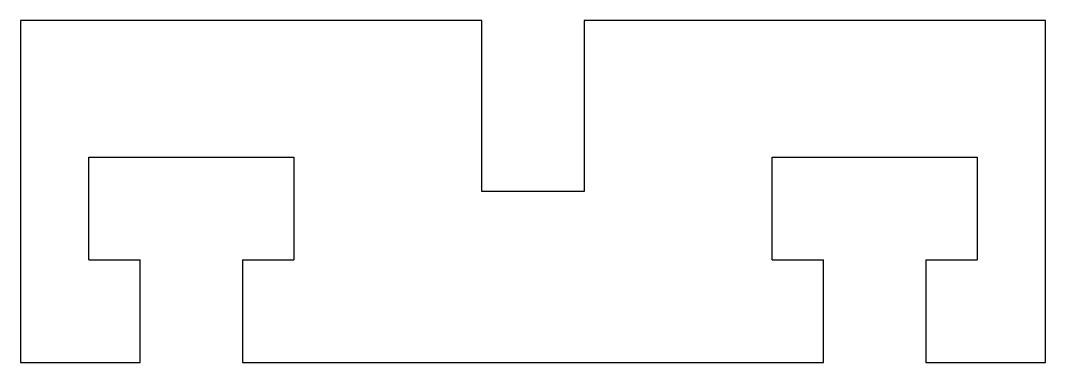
# Model space of a CAD drawing. Extents: x 0 to 30, y 0 to 10.
import ezdxf

# ---------------------------------------------------------------- set-up
doc = ezdxf.new("R2010")
doc.units = 0
doc.layers.get('0').update_dxf_attribs({"linetype": 'continuous'})

# ---------------------------------------------------------------- blocks, each defined once
blk = doc.blocks.new('SHAPE2DVIEW')
at = {"color": 0}
for p, q in [((13.5, 10), (0, 10)), ((0, 10), (0, 0)), ((13.5, 5), (13.5, 10)), ((16.5, 10), (16.5, 5)), ((30, 10), (16.5, 10)), ((30, 0), (30, 10)), ((2, 6), (8, 6)), ((2, 3), (2, 6)), ((8, 6), (8, 3)), ((22, 6), (28, 6)), ((22, 3), (22, 6)), ((28, 6), (28, 3)), ((16.5, 5), (13.5, 5)), ((2, 3), (3.5, 3)), ((3.5, 0), (3.5, 3)), ((6.5, 3), (6.5, 0)), ((6.5, 3), (8, 3)), ((22, 3), (23.5, 3)), ((23.5, 0), (23.5, 3)), ((26.5, 3), (26.5, 0)), ((26.5, 3), (28, 3)), ((0, 0), (3.5, 0)), ((6.5, 0), (23.5, 0)), ((26.5, 0), (30, 0))]:
    blk.add_line(p, q, dxfattribs=at)

msp = doc.modelspace()

# ---------------------------------------------------------------- block references
at = {"color": 0}
msp.add_blockref('SHAPE2DVIEW', (0, 0), dxfattribs=at)

doc.saveas('drawing.dxf')
